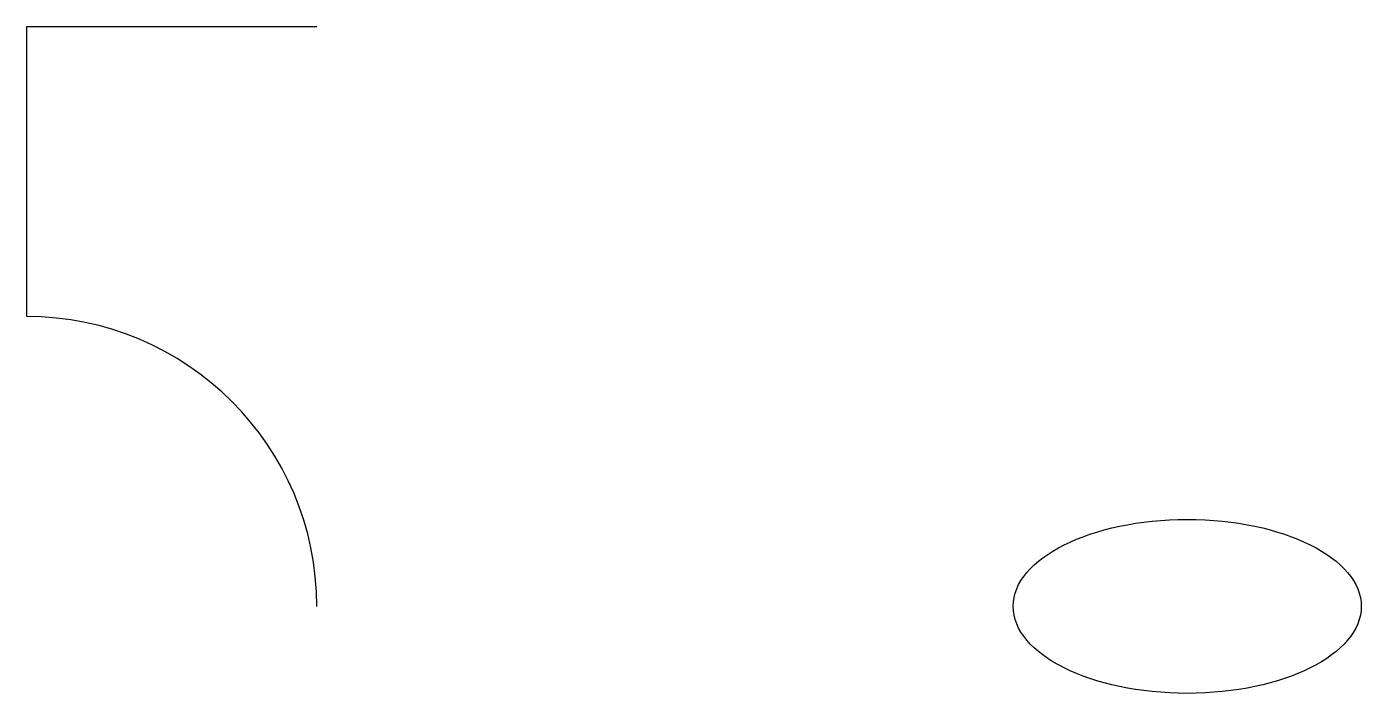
# Model space of a CAD drawing. Header units: millimetres. Extents: x 0 to 230, y -15 to 100.
import ezdxf

# ---------------------------------------------------------------- set-up
doc = ezdxf.new("R2010")
doc.units = ezdxf.units.MM

msp = doc.modelspace()

# ---------------------------------------------------------------- linework, layer by layer
for p, q in [((0, 50), (0, 100)), ((0, 100), (50, 100))]:
    msp.add_line(p, q)
msp.add_arc((0, 0), 50, 0, 90)
msp.add_ellipse((200, 0), major_axis=(30, 0), ratio=0.5)

doc.saveas('drawing.dxf')
